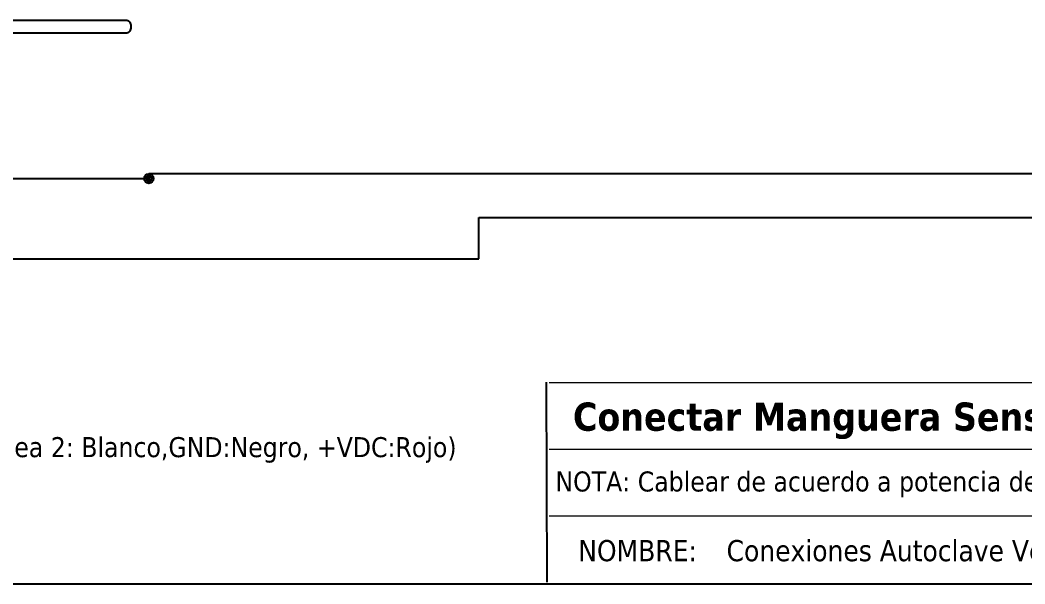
# Model space of a CAD drawing. Header units: millimetres. Extents: x 123.5 to 144.3, y 105.4 to 121.6.
# Drawn here: x 130.18 to 136.42, y 105.41 to 108.91 of the extents above; entities that cross this region are included whole.
import ezdxf

# ---------------------------------------------------------------- set-up
doc = ezdxf.new("R2010")
doc.units = ezdxf.units.MM
doc.linetypes.add('CENTERX2', pattern=[20.32, 12.7, -2.54, 2.54, -2.54])
for name, color, linetype in [('CONTORNO', 179, 'Continuous'), ('DESC', 250, 'Continuous'), ('SYMS', 7, 'Continuous'), ('WIRES', 7, 'Continuous')]:
    doc.layers.add(name, color=color, linetype=linetype)
doc.layers.add('WIRENO', color=7, linetype='Continuous', true_color=0x000000)
doc.styles.add('SLDTEXTSTYLE0', font='tahoma.ttf')
doc.styles.add('SLDTEXTSTYLE1', font='')
doc.styles.get('SLDTEXTSTYLE1').set_extended_font_data('Tahoma', bold=True)

# ---------------------------------------------------------------- blocks, each defined once
blk = doc.blocks.new('Nivel')
at = {"layer": 'WIRENO'}
for p, q in [((103.38, 60.01), (103.74, 61.39)), ((103.74, 61.39), (103.74, 60.1)), ((103.74, 60.1), (104.25, 61.39)), ((104.25, 61.39), (104.25, 60.07)), ((104.25, 60.07), (104.74, 61.36))]:
    blk.add_line(p, q, dxfattribs=at)
blk.add_lwpolyline([(103.12, 61.39), (121.77, 61.39, -0.414214), (122.27, 60.89), (122.27, 60.54, -0.414214), (121.77, 60.04), (103.12, 60.04)], format="xyb", close=True, dxfattribs=at)
blk = doc.blocks.new('WDDOT')
for radius in [0.03, 0.0187, 0.00929]:
    blk.add_circle((0, 0), radius)

msp = doc.modelspace()

# ---------------------------------------------------------------- linework, layer by layer
at = {"color": 7, "linetype": 'Continuous', "lineweight": 0}
for p, q in [((141.7655, 106.6563), (133.4651, 106.6563)), ((139.6906, 106.2413), (133.4651, 106.2413)), ((144.2555, 105.8263), (133.4651, 105.8263))]:
    msp.add_line(p, q, dxfattribs=at)
at = {"color": 7, "linetype": 'Continuous'}
msp.add_line((123.5055, 105.4055), (144.2555, 105.4055), dxfattribs=at)
at = {"color": 7, "linetype": 'CENTERX2', "lineweight": 0}
msp.add_line((133.462, 105.4055), (144.2555, 105.4055), dxfattribs=at)
at = {"layer": 'DESC'}
msp.add_line((133.4525, 105.4155), (133.4485, 106.6611), dxfattribs=at)
at = {"layer": 'WIRES'}
for p, q in [((128.7549, 107.927), (130.9761, 107.927)), ((130.9761, 107.9578), (137.3137, 107.9578)), ((130.9761, 107.927), (130.9761, 107.9578)), ((133.0294, 107.427), (133.0294, 107.6844)), ((133.0294, 107.6844), (143.8745, 107.6844)), ((128.7549, 107.427), (133.0294, 107.427))]:
    msp.add_line(p, q, dxfattribs=at)

# ---------------------------------------------------------------- block references
at = {"layer": 'SYMS'}
msp.add_blockref('WDDOT', (130.9761, 107.927), dxfattribs=at)
at = {"layer": 'WIRENO', "xscale": 0.06, "yscale": 0.06, "zscale": 0.06}
msp.add_blockref('Nivel', (123.527, 105.2289), dxfattribs=at)

# ---------------------------------------------------------------- texts
at = {"color": 7, "linetype": 'Continuous', "lineweight": 0, "attachment_point": 1, "style": 'SLDTEXTSTYLE0'}
for s, insert, char_height in [('CONEXIONES DC y AC TARJETA: Cable vehicular centelsa AWG#18 (Linea 1:Negro, Linea 2: Blanco,GND:Negro, +VDC:Rojo)', (123.7915, 106.3185), 0.1245), ('NOTA: Cablear de acuerdo a potencia de cada conexión.', (133.5048, 106.1049), 0.1245), ('\\pi-0.39529,l0.52705,t1.0541;NOMBRE:^IConexiones Autoclave Vertical Mod:2018-DIELECAUT002', (133.5151, 105.6784), 0.131763)]:
    msp.add_mtext(s, dxfattribs=dict(at, insert=insert, char_height=char_height))
at = {"layer": 'CONTORNO', "color": 7, "insert": (136.4372, 106.5337), "char_height": 0.175683, "attachment_point": 2, "style": 'SLDTEXTSTYLE1'}
msp.add_mtext('    Conectar Manguera Sensor de presión en puerto +', dxfattribs=at)

doc.saveas('drawing.dxf')
